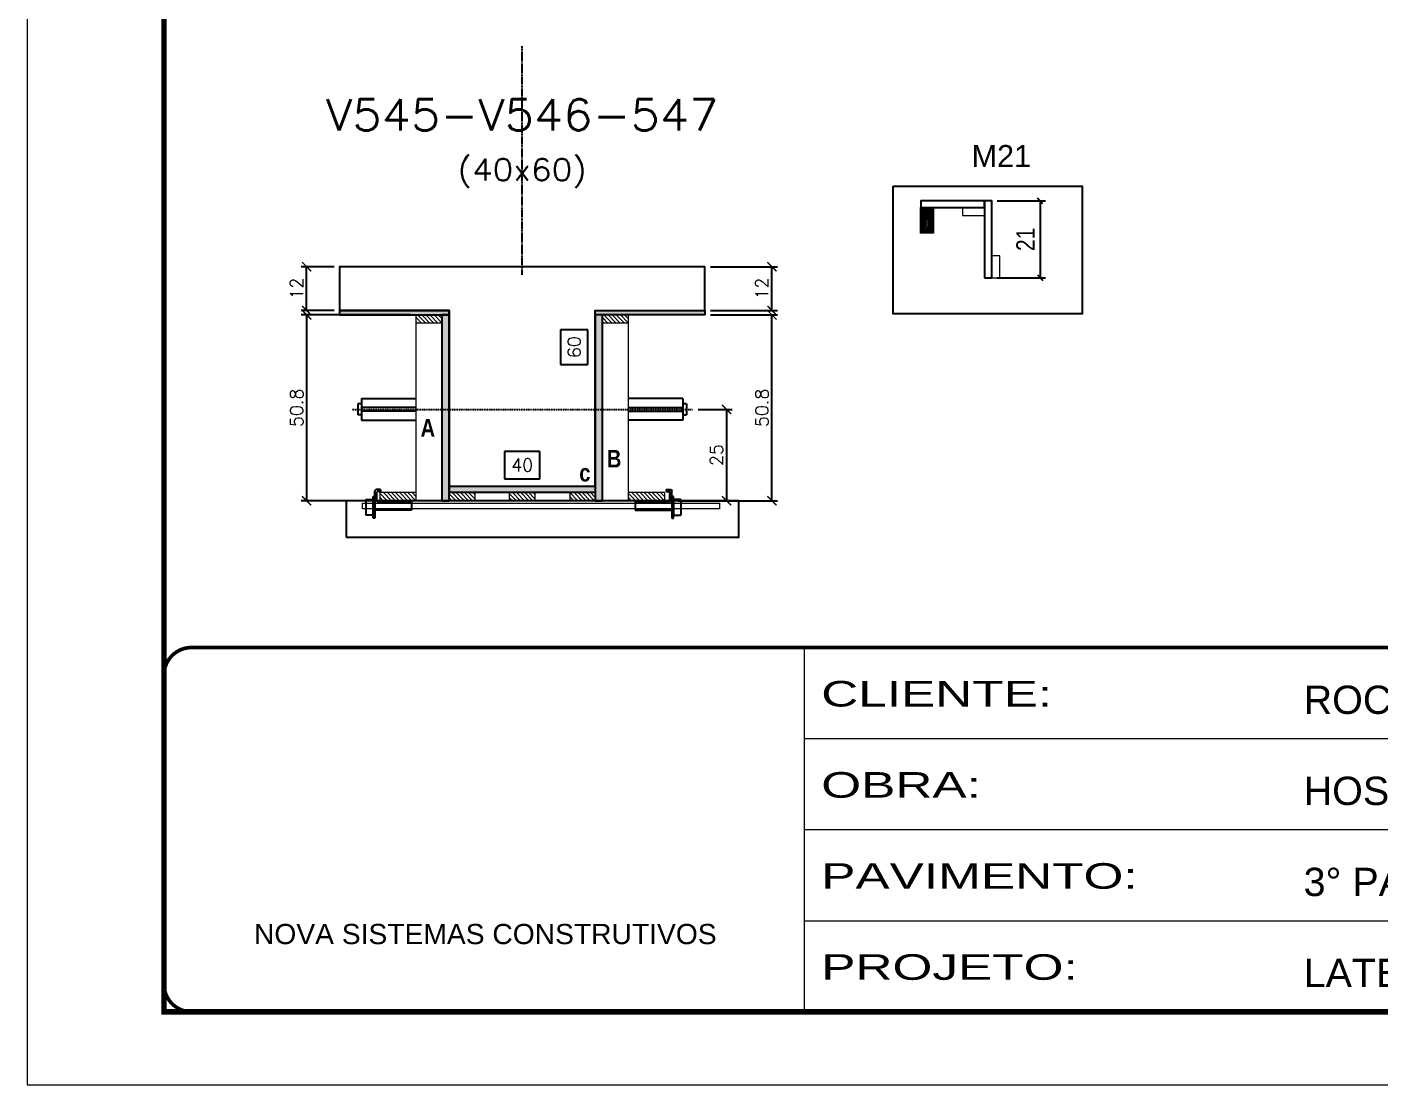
# Model space of a CAD drawing. Extents: x -21493 to -15213, y -12134 to 11887.
# Drawn here: x -18323 to -17583, y -649 to -70 of the extents above; entities that cross this region are included whole.
import ezdxf
from ezdxf.enums import TextEntityAlignment as Align

# ---------------------------------------------------------------- set-up
doc = ezdxf.new("R2010")
doc.units = 0
for name, pattern in [('CONTINUO', [0]), ('DASHED', [0.75, 0.5, -0.25]), ('HIDDEN', [0.375, 0.25, -0.125])]:
    doc.linetypes.add(name, pattern=pattern)
for name, color, linetype in [('5', 5, 'Continuous'), ('barrote', 251, 'Continuous'), ('COTA', 241, 'Continuous'), ('Cota Seção (2x)', 4, 'Continuous'), ('detalhes', 4, 'Continuous'), ('Painéis', 200, 'Continuous'), ('presilha', 1, 'Continuous'), ('TENSOR', 3, 'Continuous'), ('Texto de Titulo', 7, 'Continuous'), ('Texto Qtd Sarr', 242, 'Continuous')]:
    doc.layers.add(name, color=color, linetype=linetype)
for name, color, linetype, lineweight in [('CONCRETO', 251, 'Continuous', 25), ('Folhas', 255, 'Continuous', 9), ('Hachura', 251, 'Continuous', 9), ('Madeira', 126, 'Continuous', 18), ('Sarr 2.2x7', 40, 'Continuous', 9), ('SARRAFO DE PRESSAO', 251, 'DASHED', 9), ('SCO-___-LAJ', 2, 'Continuous', 0), ('Texto Seção', 7, 'Continuous', 15)]:
    doc.layers.add(name, color=color, linetype=linetype, lineweight=lineweight)
doc.styles.add('ARIAL', font='arial.ttf')
doc.styles.add('COTA TECNICA', font='techl___.ttf', dxfattribs={"height": 10})
doc.styles.add('Romans', font='romans.shx')
doc.styles.get("Standard").update_dxf_attribs({"font": 'arial.ttf'})
doc.styles.add('TECNICA', font='techb___.ttf', dxfattribs={"height": 10})
doc.styles.add('Tecnologia', font='')
doc.styles.get('Tecnologia').set_extended_font_data('Forgotten Futurist')
doc.dimstyles.new('Cota Seção (2x)', dxfattribs={"dimtxt": 7, "dimasz": 5, "dimexe": 3, "dimexo": 3, "dimgap": 2, "dimtad": 3, "dimdec": 1, "dimlfac": 0.5, "dimzin": 12, "dimdsep": 46, "dimtxsty": 'Romans', "dimblk": 'ARCHTICK', "dimcen": 0, "dimclrd": 4, "dimclre": 4, "dimclrt": 1, "dimadec": 1, "dimazin": 3, "dimtfac": 1, "dimtdec": 1, "dimtmove": 0, "dimatfit": 3, "dimldrblk": 'OBLIQUE', "dimfxl": 1, "dimtolj": 1, "dimtzin": 12, "dimarcsym": 0})
doc.dimstyles.new('Cota Seção interna', dxfattribs={"dimtxt": 7, "dimasz": 6, "dimexe": 0.18, "dimexo": 2, "dimgap": -4, "dimtad": 3, "dimdec": 1, "dimlfac": 0.5, "dimzin": 12, "dimdsep": 46, "dimtxsty": 'Romans', "dimblk": 'ARCHTICK', "dimcen": 0.09, "dimse1": 1, "dimse2": 1, "dimsd1": 1, "dimsd2": 1, "dimclrd": 180, "dimclre": 5, "dimclrt": 1, "dimadec": 0, "dimazin": 3, "dimtfac": 1, "dimtdec": 1, "dimtofl": 0, "dimtmove": 0, "dimatfit": 3, "dimldrblk": 'ARCHTICK', "dimfxl": 1, "dimtolj": 1, "dimtzin": 0, "dimarcsym": 0})
doc.dimstyles.new('PAINEL', dxfattribs={"dimtxt": 10, "dimasz": 3, "dimexe": 3, "dimexo": 3, "dimgap": 3, "dimtad": 1, "dimdec": 1, "dimzin": 12, "dimdsep": 46, "dimtxsty": 'COTA TECNICA', "dimblk1": 'OBLIQUE', "dimblk2": 'OBLIQUE', "dimsah": 1, "dimcen": 0.9, "dimclrd": 4, "dimclre": 4, "dimclrt": 240, "dimadec": 1, "dimazin": 3, "dimtfac": 1, "dimtdec": 1, "dimtmove": 0, "dimatfit": 3, "dimfxl": 1, "dimtolj": 1, "dimtzin": 12, "dimarcsym": 0})

# ---------------------------------------------------------------- blocks, each defined once
blk = doc.blocks.new('_ArchTick')
at = {"color": 0, "linetype": 'ByBlock', "const_width": 0.15}
blk.add_lwpolyline([(-0.5, -0.5), (0.5, 0.5)], dxfattribs=at)
blk = doc.blocks.new('*D1163')
at = {"layer": 'COTA', "color": 4, "lineweight": -2, "transparency": 16777216}
for p, q in [((-17949.4, -227.36), (-17912.69, -227.36)), ((-17915.69, -328.96), (-17915.69, -227.36)), ((-17967, -328.96), (-17912.69, -328.96))]:
    blk.add_line(p, q, dxfattribs=at)
at = {"layer": 'Defpoints', "color": 0, "transparency": 16777216}
for p in [(-17952.4, -227.36), (-17915.69, -227.36), (-17970, -328.96)]:
    blk.add_point(p, dxfattribs=at)
at = {"layer": 'COTA', "color": 4, "lineweight": -2, "transparency": 16777216, "xscale": 5, "yscale": 5, "zscale": 5}
for p, rotation in [((-17915.69, -227.36), 90), ((-17915.69, -328.96), 270)]:
    blk.add_blockref('_ArchTick', p, dxfattribs=dict(at, rotation=rotation))
at = {"layer": 'COTA', "color": 1, "transparency": 16777216, "insert": (-17921.19, -278.16), "char_height": 7, "attachment_point": 5, "rotation": 90, "style": 'Romans'}
blk.add_mtext('\\A1;50.8', dxfattribs=at)
blk = doc.blocks.new('_Oblique')
at = {"color": 0, "linetype": 'ByBlock', "lineweight": -2}
blk.add_line((-0.5, -0.5), (0.5, 0.5), dxfattribs=at)
blk = doc.blocks.new('*D1164')
at = {"layer": 'COTA', "color": 4, "lineweight": -2, "transparency": 16777216}
for p, q in [((-17949.4, -200.96), (-17912.69, -200.96)), ((-17915.69, -224.96), (-17915.69, -200.96)), ((-17949.4, -224.96), (-17912.69, -224.96))]:
    blk.add_line(p, q, dxfattribs=at)
at = {"layer": 'Defpoints', "color": 0, "transparency": 16777216}
for p in [(-17952.4, -200.96), (-17915.69, -200.96), (-17952.4, -224.96)]:
    blk.add_point(p, dxfattribs=at)
at = {"layer": 'COTA', "color": 4, "lineweight": -2, "transparency": 16777216, "xscale": 5, "yscale": 5, "zscale": 5}
for p, rotation in [((-17915.69, -200.96), 90), ((-17915.69, -224.96), 270)]:
    blk.add_blockref('_ArchTick', p, dxfattribs=dict(at, rotation=rotation))
at = {"layer": 'COTA', "color": 1, "transparency": 16777216, "insert": (-17921.19, -212.96), "char_height": 7, "attachment_point": 5, "rotation": 90, "style": 'Romans'}
blk.add_mtext('\\A1;12', dxfattribs=at)
blk = doc.blocks.new('*D1165')
at = {"layer": 'Cota Seção (2x)', "color": 180, "lineweight": -2, "transparency": 16777216}
for p, q in [((-18016.4, -235.46), (-18031.4, -235.46)), ((-18031.4, -235.46), (-18031.4, -254.46)), ((-18016.4, -254.46), (-18016.4, -235.46)), ((-18031.4, -254.46), (-18016.4, -254.46))]:
    blk.add_line(p, q, dxfattribs=at)
at = {"layer": 'Defpoints', "color": 0, "transparency": 16777216}
for p in [(-18012.4, -200.96), (-18012.4, -200.96), (-18012.4, -320.96)]:
    blk.add_point(p, dxfattribs=at)
at = {"layer": 'Cota Seção (2x)', "color": 1, "transparency": 16777216, "insert": (-18023.9, -244.96), "char_height": 7, "attachment_point": 5, "rotation": 90, "style": 'Romans'}
blk.add_mtext('\\A1;60', dxfattribs=at)
blk = doc.blocks.new('PRESILHA METÁLICA 1')
at = {"layer": 'presilha'}
for p, q in [((0, 13), (6, 13)), ((0, 13), (0, 0)), ((6, 15.5), (7.5, 15.5)), ((6, -2.5), (6, 15.5)), ((6, 13), (6, 0)), ((7.5, 10.6), (7.5, 19.9)), ((7.5, 15.5), (7.5, -2.5)), ((12, 21), (8.6, 21)), ((9, 11.6), (9, 18.9)), ((12, 19.5), (9.6, 19.5)), ((12, 21), (12, 19.5)), ((6, 0), (0, 0)), ((37.5, 4.1), (7.5, 4.1)), ((37.5, 11), (9.6, 11)), ((37.5, 11), (37.5, 4.1)), ((7.5, -2.5), (6, -2.5))]:
    blk.add_line(p, q, dxfattribs=at)
for centre, radius, start, end in [((8.6, 19.9), 1.14, 90, 180), ((9.6, 18.9), 0.57, 90, 180), ((9.6, 11.6), 0.57, 180, 270)]:
    blk.add_arc(centre, radius, start, end, dxfattribs=at)
blk = doc.blocks.new('*D1166')
at = {"layer": 'Cota Seção (2x)', "color": 180, "lineweight": -2, "transparency": 16777216}
for p, q in [((-18042.74, -301.96), (-18062.07, -301.96)), ((-18062.07, -301.96), (-18062.07, -316.96)), ((-18042.74, -316.96), (-18042.74, -301.96)), ((-18062.07, -316.96), (-18042.74, -316.96))]:
    blk.add_line(p, q, dxfattribs=at)
at = {"layer": 'Defpoints', "color": 0, "transparency": 16777216}
for p in [(-18012.4, -320.96), (-18092.4, -328.96), (-18012.4, -328.96)]:
    blk.add_point(p, dxfattribs=at)
at = {"layer": 'Cota Seção (2x)', "color": 1, "transparency": 16777216, "insert": (-18052.4, -309.46), "char_height": 7, "attachment_point": 5, "style": 'Romans'}
blk.add_mtext('\\A1;40', dxfattribs=at)
blk = doc.blocks.new('*D1167')
at = {"layer": 'COTA', "color": 4, "lineweight": -2, "transparency": 16777216}
for p, q in [((-18113.4, -227.36), (-18173.37, -227.36)), ((-18170.37, -227.36), (-18170.37, -328.96)), ((-18113.4, -328.96), (-18173.37, -328.96))]:
    blk.add_line(p, q, dxfattribs=at)
at = {"layer": 'Defpoints', "color": 0, "transparency": 16777216}
for p in [(-18110.4, -227.36), (-18170.37, -328.96), (-18110.4, -328.96)]:
    blk.add_point(p, dxfattribs=at)
at = {"layer": 'COTA', "color": 4, "lineweight": -2, "transparency": 16777216, "xscale": 5, "yscale": 5, "zscale": 5}
for p, rotation in [((-18170.37, -227.36), 90), ((-18170.37, -328.96), 270)]:
    blk.add_blockref('_ArchTick', p, dxfattribs=dict(at, rotation=rotation))
at = {"layer": 'COTA', "color": 1, "transparency": 16777216, "insert": (-18175.87, -278.16), "char_height": 7, "attachment_point": 5, "rotation": 90, "style": 'Romans'}
blk.add_mtext('\\A1;50.8', dxfattribs=at)
blk = doc.blocks.new('*D1168')
at = {"layer": 'COTA', "color": 4, "lineweight": -2, "transparency": 16777216}
for p, q in [((-17956.1, -278.99), (-17937.55, -278.99)), ((-17940.55, -278.99), (-17940.55, -328.96)), ((-17956.1, -328.96), (-17937.55, -328.96))]:
    blk.add_line(p, q, dxfattribs=at)
at = {"layer": 'Defpoints', "color": 0, "transparency": 16777216}
for p in [(-17959.1, -278.99), (-17959.1, -328.96), (-17940.55, -328.96)]:
    blk.add_point(p, dxfattribs=at)
at = {"layer": 'COTA', "color": 4, "lineweight": -2, "transparency": 16777216, "xscale": 5, "yscale": 5, "zscale": 5}
for p, rotation in [((-17940.55, -278.99), 90), ((-17940.55, -328.96), 270)]:
    blk.add_blockref('_ArchTick', p, dxfattribs=dict(at, rotation=rotation))
at = {"layer": 'COTA', "color": 1, "transparency": 16777216, "insert": (-17946.05, -303.97), "char_height": 7, "attachment_point": 5, "rotation": 90, "style": 'Romans'}
blk.add_mtext('\\A1;25', dxfattribs=at)
blk = doc.blocks.new('titulo1')
at = {"layer": 'Defpoints', "color": 252, "linetype": 'HIDDEN', "ltscale": 2}
blk.add_line((0, 0), (0, 125), dxfattribs=at)
at = {"layer": 'Defpoints', "style": 'Romans', "oblique": 15}
blk.add_attdef('FOLHA', text='', height=10, dxfattribs=at).set_placement((0, 15.58), align=Align.MIDDLE_CENTER)
at = {"layer": 'Texto Qtd Sarr', "color": 3, "style": 'Romans', "oblique": 15}
for tag, height, p in [('TITULO', 17, (0, 71.45)), ('SEÇÃO', 12, (0, 41.55))]:
    blk.add_attdef(tag, text='', height=height, dxfattribs=at).set_placement(p, align=Align.MIDDLE_CENTER)
blk = doc.blocks.new('*D1173')
at = {"layer": 'COTA', "color": 4, "lineweight": -2, "transparency": 16777216}
for p, q in [((-18155.4, -200.96), (-18173.37, -200.96)), ((-18170.37, -224.96), (-18170.37, -200.96)), ((-18155.4, -224.96), (-18173.37, -224.96))]:
    blk.add_line(p, q, dxfattribs=at)
at = {"layer": 'Defpoints', "color": 0, "transparency": 16777216}
for p in [(-18170.37, -200.96), (-18152.4, -200.96), (-18152.4, -224.96)]:
    blk.add_point(p, dxfattribs=at)
at = {"layer": 'COTA', "color": 4, "lineweight": -2, "transparency": 16777216, "xscale": 5, "yscale": 5, "zscale": 5}
for p, rotation in [((-18170.37, -200.96), 90), ((-18170.37, -224.96), 270)]:
    blk.add_blockref('_ArchTick', p, dxfattribs=dict(at, rotation=rotation))
at = {"layer": 'COTA', "color": 1, "transparency": 16777216, "insert": (-18175.87, -212.96), "char_height": 7, "attachment_point": 5, "rotation": 90, "style": 'Romans'}
blk.add_mtext('\\A1;12', dxfattribs=at)
blk = doc.blocks.new('*D1174')
at = {"layer": 'Defpoints', "color": 0, "linetype": 'ByBlock', "transparency": 16777216}
for p in [(-17795.35, -165), (-17795.35, -207), (-17768.91, -207)]:
    blk.add_point(p, dxfattribs=at)
at = {"layer": 'Sarr 2.2x7', "color": 4, "linetype": 'ByBlock', "lineweight": -2, "transparency": 16777216}
for p, q in [((-17792.35, -165), (-17765.91, -165)), ((-17768.91, -165), (-17768.91, -207)), ((-17792.35, -207), (-17765.91, -207))]:
    blk.add_line(p, q, dxfattribs=at)
at = {"layer": 'Sarr 2.2x7', "color": 4, "linetype": 'ByBlock', "lineweight": -2, "transparency": 16777216, "xscale": 3, "yscale": 3, "zscale": 3}
for p, rotation in [((-17768.91, -165), 90), ((-17768.91, -207), 270)]:
    blk.add_blockref('_Oblique', p, dxfattribs=dict(at, rotation=rotation))
at = {"layer": 'Sarr 2.2x7', "color": 240, "linetype": 'ByBlock', "transparency": 16777216, "insert": (-17776.97, -186), "char_height": 10, "attachment_point": 5, "rotation": 90, "style": 'COTA TECNICA'}
blk.add_mtext('\\A1;21', dxfattribs=at)
blk = doc.blocks.new('9999999999')
at = {"color": 30, "linetype": 'CONTINUO'}
for p, q in [((98564.56, 34230.21), (98564.56, 34429.45)), ((98564.56, 34379.64), (99583.98, 34379.64)), ((98564.56, 34329.83), (99487.98, 34329.83)), ((98564.56, 34280.02), (99487.98, 34280.02))]:
    blk.add_line(p, q, dxfattribs=at)
at = {"color": 30, "linetype": 'CONTINUO', "const_width": 2}
blk.add_lwpolyline([(99583.98, 34230.21), (99583.98, 34414.45, 0.414214), (99568.98, 34429.45), (98228.98, 34429.45, 0.414214), (98213.98, 34414.45), (98213.98, 34245.21, 0.414214), (98228.98, 34230.21), (99583.98, 34230.21)], format="xyb", dxfattribs=at)
at = {"layer": 'Folhas'}
blk.add_lwpolyline([(98138.98, 34190.21), (99623.98, 34190.21), (99623.98, 35240.21), (98138.98, 35240.21)], close=True, dxfattribs=at)
at = {"layer": 'Folhas', "color": 30, "const_width": 3}
blk.add_lwpolyline([(98213.98, 34230.21), (99583.98, 34230.21), (99583.98, 35200.21), (98213.98, 35200.21)], close=True, dxfattribs=at)
at = {"color": 7, "linetype": 'Continuous', "ltscale": 5, "style": 'ARIAL'}
for s, height, p in [('ROCONTEC', 15.483, (98837.68, 34393.13)), ('HOSPITAL ASSUNÇÃO', 15.4829, (98837.68, 34343.32)), ('3° PAVIMENTO', 15.4829, (98837.68, 34293.51)), ('NOVA SISTEMAS CONSTRUTIVOS', 11.0592, (98263.19, 34267.21)), ('LATERAIS DE VIGAS', 15.4829, (98837.68, 34243.7))]:
    blk.add_text(s, height=height, dxfattribs=at).set_placement(p)
at = {"layer": 'Folhas', "color": 7, "style": 'Tecnologia', "width": 1.5}
for s, p in [('CLIENTE:', (98573.65, 34397.17)), ('OBRA:', (98573.65, 34347.31)), ('PAVIMENTO:', (98573.65, 34297.5)), ('PROJETO:', (98573.65, 34247.69))]:
    blk.add_text(s, height=14, dxfattribs=at).set_placement(p)

msp = doc.modelspace()

# ---------------------------------------------------------------- hatches: boundary and pattern name
at = {"layer": 'Hachura'}
h = msp.add_hatch(color=256, dxfattribs=at)
h.dxf.hatch_style = 1
h.paths.add_polyline_path([(-18092.4, -227.36), (-18092.4, -224.96), (-18152.4, -224.96), (-18152.4, -227.36)])
h = msp.add_hatch(dxfattribs=at)
h.set_pattern_fill('ANSI31', color=256, scale=0.5, angle=270, style=0)
h.set_pattern_definition([(315, (4795.4166, -8535.002), (1.12253202, 1.12253202), [])])
h.paths.add_polyline_path([(-18110.4, -231.76), (-18110.4, -227.36), (-18096.4, -227.36), (-18096.4, -231.76)])
h = msp.add_hatch(color=256, dxfattribs=at)
h.dxf.hatch_style = 1
h.paths.add_polyline_path([(-18092.4, -227.36), (-18096.4, -227.36), (-18096.4, -328.96), (-18092.4, -328.96)])
h = msp.add_hatch(color=256, dxfattribs=at)
h.dxf.hatch_style = 1
h.paths.add_polyline_path([(-18012.4, -227.36), (-18012.4, -224.96), (-17952.4, -224.96), (-17952.4, -227.36)])
h = msp.add_hatch(color=256, dxfattribs=at)
h.dxf.hatch_style = 1
h.paths.add_polyline_path([(-18008.4, -227.36), (-18012.4, -227.36), (-18012.4, -328.96), (-18008.4, -328.96)])
h = msp.add_hatch(dxfattribs=at)
h.set_pattern_fill('ANSI31', color=256, scale=0.5, angle=270, style=0)
h.set_pattern_definition([(315, (4897.4166, -8535.002), (1.12253202, 1.12253202), [])])
h.paths.add_polyline_path([(-18008.4, -231.76), (-18008.4, -227.36), (-17994.4, -227.36), (-17994.4, -231.76)])
h = msp.add_hatch(dxfattribs=at)
h.set_pattern_fill('ANSI31', color=256, scale=0.5, angle=270, style=0)
h.set_pattern_definition([(315, (4761.4166, -8558.602), (1.12253202, 1.12253202), [])])
h.paths.add_polyline_path([(-18110.4, -328.96), (-18110.4, -324.56), (-18130.4, -324.56), (-18130.4, -328.96)])
h = msp.add_hatch(color=256, dxfattribs=at)
h.dxf.hatch_style = 1
h.paths.add_polyline_path([(-18092.4, -324.56), (-18092.4, -320.96), (-18012.4, -320.96), (-18012.4, -324.56)])
h = msp.add_hatch(dxfattribs=at)
h.set_pattern_fill('ANSI31', color=256, scale=0.5, angle=270, style=0)
h.set_pattern_definition([(315, (4864.2187, -8558.602), (1.12253202, 1.12253202), [])])
h.paths.add_polyline_path([(-18092.4, -328.96), (-18092.4, -324.56), (-18078.4, -324.56), (-18078.4, -328.96)])
h = msp.add_hatch(dxfattribs=at)
h.set_pattern_fill('ANSI31', color=256, scale=0.5, angle=270, style=0)
h.set_pattern_definition([(315, (4897.2177, -8558.602), (1.12253202, 1.12253202), [])])
h.paths.add_polyline_path([(-18059.4, -328.96), (-18059.4, -324.56), (-18045.4, -324.56), (-18045.4, -328.96)])
h = msp.add_hatch(dxfattribs=at)
h.set_pattern_fill('ANSI31', color=256, scale=0.5, angle=270, style=0)
h.set_pattern_definition([(315, (4906.2166, -8558.602), (1.12253202, 1.12253202), [])])
h.paths.add_polyline_path([(-18012.4, -328.96), (-18012.4, -324.56), (-18026.4, -324.56), (-18026.4, -328.96)])
h = msp.add_hatch(dxfattribs=at)
h.set_pattern_fill('ANSI31', color=256, scale=0.5, angle=270, style=0)
h.set_pattern_definition([(315, (4897.4166, -8558.602), (1.12253202, 1.12253202), [])])
h.paths.add_polyline_path([(-17974.4, -328.96), (-17974.4, -324.56), (-17994.4, -324.56), (-17994.4, -328.96)])
at = {"layer": 'Madeira'}
h = msp.add_hatch(dxfattribs=at)
h.set_pattern_fill('ANSI31', color=256, scale=0.2, angle=270, style=0)
h.set_pattern_definition([(315, (-1198.3761, -13516.73544), (0.449012806, 0.449012806), [])])
h.paths.add_polyline_path([(-17834.31, -182.6), (-17827.31, -182.6), (-17827.31, -168.6), (-17834.31, -168.6)])

# ---------------------------------------------------------------- linework, layer by layer
at = {"ltscale": 3}
for p, q in [((-18140.4, -272.99), (-18140.4, -284.99)), ((-18140.4, -272.99), (-18110.4, -272.99)), ((-17964.4, -272.99), (-17994.4, -272.99)), ((-17964.4, -272.99), (-17964.4, -284.99)), ((-18142.4, -275.99), (-18142.4, -281.99)), ((-18140.4, -275.99), (-18142.4, -275.99)), ((-18110.4, -277.99), (-18140.4, -277.99)), ((-18110.4, -279.99), (-18140.4, -279.99)), ((-17994.4, -277.99), (-17964.4, -277.99)), ((-17994.4, -279.99), (-17964.4, -279.99)), ((-17962.4, -275.99), (-17964.4, -275.99)), ((-17962.4, -275.99), (-17962.4, -281.99)), ((-18140.4, -281.99), (-18142.4, -281.99)), ((-18140.4, -284.99), (-18110.4, -284.99)), ((-17964.4, -284.99), (-17994.4, -284.99)), ((-17964.4, -281.99), (-17962.4, -281.99))]:
    msp.add_line(p, q, dxfattribs=at)
at = {"linetype": 'ByBlock'}
msp.add_lwpolyline([(-17849.3, -156.85), (-17745.87, -156.85), (-17745.87, -226.67), (-17849.3, -226.67)], close=True, dxfattribs=at)
at = {"layer": 'barrote'}
msp.add_lwpolyline([(-18148.77, -348.96), (-17933.8, -348.96), (-17933.8, -328.96), (-18148.77, -328.96)], close=True, dxfattribs=at)
at = {"layer": 'CONCRETO'}
msp.add_lwpolyline([(-18092.4, -224.96), (-18092.4, -324.56), (-18092.4, -324.56), (-18092.4, -320.96), (-18012.4, -320.96), (-18012.4, -224.96), (-17952.4, -224.96), (-17952.4, -200.96), (-18012.4, -200.96), (-18012.4, -200.96), (-18092.4, -200.96), (-18152.4, -200.96), (-18152.4, -224.96)], close=True, dxfattribs=at)
at = {"layer": 'Madeira'}
for points in [[(-17834.31, -168.6), (-17827.31, -168.6), (-17827.31, -182.6), (-17834.31, -182.6)], [(-18110.4, -231.76), (-18110.4, -227.36), (-18096.4, -227.36), (-18096.4, -231.76)], [(-18110.4, -227.36), (-18096.4, -227.36), (-18096.4, -328.96), (-18110.4, -328.96)], [(-18008.4, -231.76), (-18008.4, -227.36), (-17994.4, -227.36), (-17994.4, -231.76)], [(-18008.4, -227.36), (-17994.4, -227.36), (-17994.4, -328.96), (-18008.4, -328.96)], [(-18110.4, -328.96), (-18110.4, -324.56), (-18130.4, -324.56), (-18130.4, -328.96)], [(-18092.4, -328.96), (-18092.4, -324.56), (-18078.4, -324.56), (-18078.4, -328.96)], [(-18059.4, -328.96), (-18059.4, -324.56), (-18045.4, -324.56), (-18045.4, -328.96)], [(-18012.4, -328.96), (-18012.4, -324.56), (-18026.4, -324.56), (-18026.4, -328.96)], [(-17974.4, -328.96), (-17974.4, -324.56), (-17994.4, -324.56), (-17994.4, -328.96)]]:
    msp.add_lwpolyline(points, close=True, dxfattribs=at)
at = {"layer": 'Painéis', "linetype": 'ByBlock'}
msp.add_lwpolyline([(-17799.35, -165), (-17834.3, -165), (-17834.3, -168.6), (-17799.35, -168.6), (-17799.35, -165)], dxfattribs=at)
at = {"layer": 'Painéis'}
for points in [[(-17799.35, -207), (-17795.35, -207), (-17795.35, -165), (-17799.35, -165)], [(-18092.4, -227.36), (-18092.4, -224.96), (-18152.4, -224.96), (-18152.4, -227.36)], [(-18092.4, -227.36), (-18096.4, -227.36), (-18096.4, -328.96), (-18092.4, -328.96)], [(-18012.4, -227.36), (-18012.4, -224.96), (-17952.4, -224.96), (-17952.4, -227.36)], [(-18008.4, -227.36), (-18012.4, -227.36), (-18012.4, -328.96), (-18008.4, -328.96)], [(-18092.4, -324.56), (-18092.4, -320.96), (-18012.4, -320.96), (-18012.4, -324.56)]]:
    msp.add_lwpolyline(points, close=True, dxfattribs=at)
at = {"layer": 'Sarr 2.2x7', "linetype": 'ByBlock'}
for points in [[(-17799.35, -168.6), (-17811.35, -168.6), (-17811.35, -173), (-17799.35, -173), (-17799.35, -168.6)], [(-17790.95, -207), (-17790.95, -195), (-17795.35, -195), (-17795.35, -207), (-17790.95, -207)]]:
    msp.add_lwpolyline(points, dxfattribs=at)
at = {"layer": 'SCO-___-LAJ', "color": 1}
msp.add_lwpolyline([(-18139.77, -330.29), (-17944.46, -330.29), (-17944.46, -333.49), (-18139.77, -333.49)], close=True, dxfattribs=at)
at = {"layer": 'TENSOR', "linetype": 'HIDDEN', "ltscale": 0.5}
msp.add_line((-18145.4, -278.99), (-17959.1, -278.99), dxfattribs=at)

# ---------------------------------------------------------------- block references
at = {"layer": 'presilha', "yscale": 0.6666666666666666, "zscale": 0.6666666666666666}
for p, xscale in [((-18137.98, -336.92), 0.6666666666666666), ((-17965.54, -336.92), -0.6666666666666666)]:
    msp.add_blockref('PRESILHA METÁLICA 1', p, dxfattribs=dict(at, xscale=xscale))
at = {"layer": 'SARRAFO DE PRESSAO', "color": 6, "linetype": 'ByBlock'}
msp.add_blockref('9999999999', (-116462.39, -34838.72), dxfattribs=at)
at = {"layer": 'Texto Seção'}
ref = msp.add_blockref('titulo1', (-18052.4, -205.4), dxfattribs=at)
ref.add_attrib('TITULO', 'V545-V546-547', dxfattribs={"layer": 'Texto de Titulo', "color": 7, "height": 17, "style": 'Romans', "width": 1.1}).set_placement((-18052.4, -117.9), align=Align.MIDDLE_CENTER)
ref.add_attrib('SEÇÃO', '(40x60)', dxfattribs={"layer": 'Texto de Titulo', "color": 7, "height": 12, "style": 'Romans', "width": 1.1}).set_placement((-18052.4, -147.9), align=Align.MIDDLE_CENTER)

# ---------------------------------------------------------------- texts
at = {"layer": '5', "color": 7, "linetype": 'Continuous'}
msp.add_text('M21', height=12, rotation=359.99996, dxfattribs=at).set_placement((-17806.47, -146.4))
at = {"layer": 'detalhes', "style": 'TECNICA'}
for s, p in [('A', (-18108.01, -293.93)), ('B', (-18006.05, -310.77)), ('c', (-18021.15, -318.46))]:
    msp.add_text(s, height=9.6, dxfattribs=at).set_placement(p)

# ---------------------------------------------------------------- dimensions: what is measured, and where the dimension line sits
at = {"layer": 'COTA'}
for base, p1, p2, picture, middle in [((-18170.37, -200.96), (-18152.4, -224.96), (-18152.4, -200.96), '*D1173', (-18175.87, -212.96)), ((-17915.69, -200.96), (-17952.4, -224.96), (-17952.4, -200.96), '*D1164', (-17921.19, -212.96)), ((-18170.37, -328.96), (-18110.4, -227.36), (-18110.4, -328.96), '*D1167', (-18175.87, -278.16)), ((-17915.69, -227.36), (-17970, -328.96), (-17952.4, -227.36), '*D1163', (-17921.19, -278.16)), ((-17940.55, -328.96), (-17959.1, -278.99), (-17959.1, -328.96), '*D1168', (-17946.05, -303.97))]:
    dim = msp.add_linear_dim(base=base, p1=p1, p2=p2, angle=90, dimstyle='Cota Seção (2x)', dxfattribs=at)
    dim.commit()
    dim.dimension.update_dxf_attribs({"geometry": picture, "text_midpoint": middle})
at = {"layer": 'Cota Seção (2x)'}
dim = msp.add_linear_dim(base=(-18012.4, -200.96), p1=(-18012.4, -320.96), p2=(-18012.4, -200.96), angle=90, dimstyle='Cota Seção interna', dxfattribs=at)
dim.commit()
dim.dimension.update_dxf_attribs({"geometry": '*D1165', "text_midpoint": (-18012.4, -244.96), "dimtype": 160})
dim = msp.add_linear_dim(base=(-18012.4, -320.96), p1=(-18092.4, -328.96), p2=(-18012.4, -328.96), dimstyle='Cota Seção interna', dxfattribs=at)
dim.commit()
dim.dimension.update_dxf_attribs({"geometry": '*D1166', "text_midpoint": (-18052.4, -309.46)})
at = {"layer": 'Sarr 2.2x7', "linetype": 'ByBlock'}
dim = msp.add_linear_dim(base=(-17768.91, -207), p1=(-17795.35, -165), p2=(-17795.35, -207), angle=90, dimstyle='PAINEL', override={"dimlfac": 0.5}, dxfattribs=at)
dim.commit()
dim.dimension.update_dxf_attribs({"geometry": '*D1174', "text_midpoint": (-17776.97, -186)})

doc.saveas('drawing.dxf')
